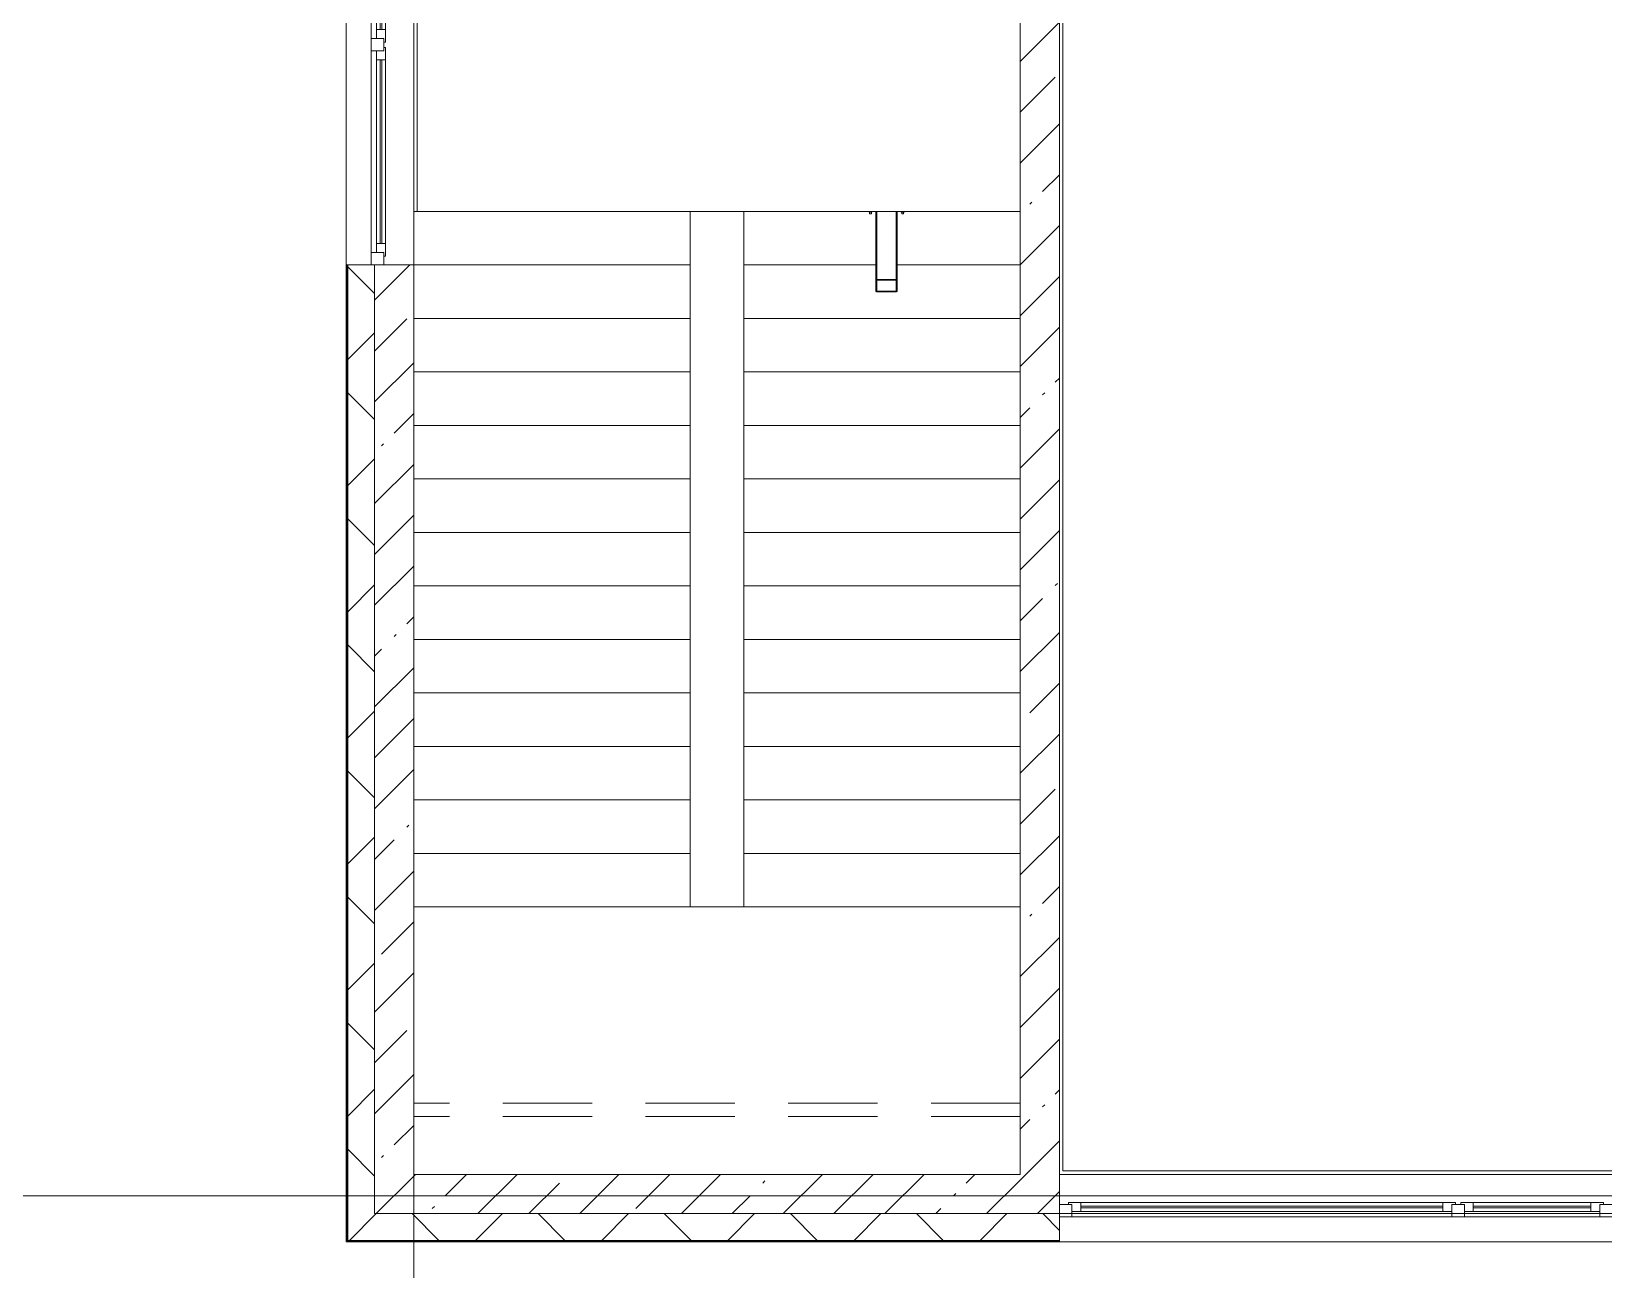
# Model space of a CAD drawing. Header units: millimetres. Extents: x 81303 to 275082, y -8553 to 29000.
# Drawn here: x 146039 to 154853, y -414 to 6530 of the extents above; entities that cross this region are included whole.
import ezdxf

# ---------------------------------------------------------------- set-up
doc = ezdxf.new("R2010")
doc.units = ezdxf.units.MM
doc.linetypes.add('200_ШТРИХ__ш1_п0_6_', pattern=[800, 500, -300])
doc.linetypes.add('Осевая', pattern=[31.75, 6.35, -4.7625, 15.875, -4.7625])
for name, color, linetype, lineweight in [('A-DETL-MBND-1', 7, '200_ШТРИХ__ш1_п0_6_', 9), ('A-GLAZ-3', 7, 'Continuous', 5), ('A-WALL', 7, 'Continuous', 9), ('A-WALL-3', 7, 'Continuous', 5), ('I-WALL-3', 7, 'Continuous', 5), ('S-STRS', 7, 'Continuous', 5), ('Оси', 7, 'Continuous', 9), ('Оси-2', 7, 'Осевая', 9)]:
    doc.layers.add(name, color=color, linetype=linetype, lineweight=lineweight)
doc.layers.add('A-FLOR-2', color=7, linetype='Continuous', lineweight=5, true_color=0xaaaaaa)
pattern_1 = [(45, (148072.5, 0), (-353.5534, 353.5534), []), (135, (148072.5, 0), (-353.5534, -353.5534), [])]
pattern_2 = [(45, (148072.5, 0), (-285.123, 285.123), []), (45, (148357.62, 0), (-285.123, 285.123), [504.031, -100.806, 16.764, -84.042])]

# ---------------------------------------------------------------- blocks, each defined once
blk = doc.blocks.new('120_Окно_СКБ_2Ст - 120_Окно_СКБ_2Ст 3100х2500 _мал_ створка слева-2_-22446420-3_10_3_птичка')
at = {"layer": 'A-GLAZ-3'}
for p, q in [((-1550, -127), (-1550, -57)), ((-1550, -57), (-1480, -57)), ((1550, -57), (-1550, -57)), ((-1480, -57), (-1480, -127)), ((-720, -87), (-1480, -87)), ((-1480, -87), (-1480, -127)), ((-1430, -137), (-1430, -87)), ((-770, -137), (-770, -87)), ((-720, -127), (-720, -57)), ((-720, -57), (-650, -57)), ((-720, -127), (-720, -87)), ((-650, -57), (-650, -127)), ((1480, -87), (-650, -87)), ((-650, -87), (-650, -127)), ((-600, -137), (-600, -87)), ((1430, -137), (1430, -87)), ((1480, -127), (1480, -57)), ((1480, -57), (1550, -57)), ((1480, -127), (1480, -87)), ((1550, -57), (1550, -127)), ((-1480, -127), (-1550, -127)), ((-1550, -127), (-1500, -127)), ((-1480, -127), (-1500, -127)), ((-1500, -127), (-1500, -137)), ((-1500, -137), (-700, -137)), ((-700, -137), (-1500, -137)), ((-1430, -107), (-770, -107)), ((-770, -117), (-1430, -117)), ((-650, -127), (-720, -127)), ((-700, -127), (-720, -127)), ((-700, -127), (-670, -127)), ((-700, -137), (-700, -127)), ((-650, -127), (-670, -127)), ((-670, -127), (-670, -137)), ((-670, -137), (1500, -137)), ((1500, -137), (-670, -137)), ((-600, -107), (1430, -107)), ((1430, -117), (-600, -117)), ((1550, -127), (1480, -127)), ((1500, -127), (1480, -127)), ((1500, -127), (1550, -127)), ((1500, -137), (1500, -127))]:
    blk.add_line(p, q, dxfattribs=at)
blk = doc.blocks.new('120_Окно_СКБ_2Ст - 120_Окно_СКБ_2Ст 2100х2400 _мал створка справа_-22446225-3_10_3_птичка')
at = {"layer": 'A-GLAZ-3'}
for p, q in [((-1050, -127), (-1050, -57)), ((-1050, -57), (-980, -57)), ((1050, -57), (-1050, -57)), ((-980, -57), (-980, -127)), ((150, -87), (-980, -87)), ((-980, -87), (-980, -127)), ((-930, -137), (-930, -87)), ((100, -137), (100, -87)), ((150, -127), (150, -57)), ((150, -57), (220, -57)), ((150, -127), (150, -87)), ((220, -57), (220, -127)), ((980, -87), (220, -87)), ((220, -87), (220, -127)), ((270, -137), (270, -87)), ((930, -137), (930, -87)), ((980, -127), (980, -57)), ((980, -57), (1050, -57)), ((980, -127), (980, -87)), ((1050, -57), (1050, -127)), ((-980, -127), (-1050, -127)), ((-1050, -127), (-1000, -127)), ((-980, -127), (-1000, -127)), ((-1000, -127), (-1000, -137)), ((-1000, -137), (170, -137)), ((170, -137), (-1000, -137)), ((-930, -107), (100, -107)), ((100, -117), (-930, -117)), ((220, -127), (150, -127)), ((170, -127), (150, -127)), ((170, -127), (200, -127)), ((170, -137), (170, -127)), ((220, -127), (200, -127)), ((200, -127), (200, -137)), ((200, -137), (1000, -137)), ((1000, -137), (200, -137)), ((270, -107), (930, -107)), ((930, -117), (270, -117)), ((1050, -127), (980, -127)), ((1000, -127), (980, -127)), ((1000, -127), (1050, -127)), ((1000, -137), (1000, -127))]:
    blk.add_line(p, q, dxfattribs=at)
blk = doc.blocks.new('Анкер клиновой - Анкер клиновой МКТ В 10-10-16_85-V84-3_10_3_птичка')
at = {"layer": 'A-DETL-MBND-1'}
for p, q in [((74812, 5515.8), (74812, 5511.8)), ((74812, 5511.8), (74828, 5511.8)), ((74828, 5511.8), (74812, 5511.8)), ((74815, 5515.8), (74815, 5501.8)), ((74815, 5501.8), (74825, 5501.8)), ((74825, 5501.8), (74815, 5501.8)), ((74825, 5501.8), (74825, 5515.8)), ((74828, 5511.8), (74828, 5515.8))]:
    blk.add_line(p, q, dxfattribs=at)
blk = doc.blocks.new('ОМ_Труба_ГОСТ 8639-82 - ОМ_Труба_ГОСТ 8639-82-V108-3_10_3_птичка')
at = {"layer": 'A-DETL-MBND-1'}
for p, q in [((2700.7, 5520), (2700.7, 5132.9)), ((2706.7, 5069.6), (2706.7, 5520)), ((2814.7, 5069.6), (2814.7, 5520)), ((2820.7, 5132.9), (2820.7, 5520)), ((2700.7, 5074.8), (2700.7, 5132.9)), ((2706.7, 5132.9), (2706.7, 5074.8)), ((2709.7, 5138), (2811.7, 5138)), ((2811.7, 5134.6), (2709.7, 5134.6)), ((2814.7, 5074.8), (2814.7, 5132.9)), ((2820.7, 5132.9), (2820.7, 5074.8)), ((2709.7, 5073), (2811.7, 5073)), ((2811.7, 5069.6), (2709.7, 5069.6))]:
    blk.add_line(p, q, dxfattribs=at)
at = {"layer": 'A-DETL-MBND-1', "flags": 128}
for points in [[(2700.7, 5132.9), (2700.9, 5134), (2701.6, 5135.1), (2702.7, 5136.1), (2704.1, 5136.9), (2705.8, 5137.5), (2707.7, 5137.9), (2709.7, 5138)], [(2709.7, 5134.6), (2709, 5134.5), (2708.4, 5134.4), (2707.8, 5134.2), (2707.4, 5133.9), (2707, 5133.6), (2706.8, 5133.3), (2706.7, 5132.9)], [(2811.7, 5138), (2813.7, 5137.9), (2815.6, 5137.5), (2817.3, 5136.9), (2818.7, 5136.1), (2819.8, 5135.1), (2820.5, 5134), (2820.7, 5132.9)], [(2814.7, 5132.9), (2814.6, 5133.3), (2814.4, 5133.6), (2814.1, 5133.9), (2813.6, 5134.2), (2813, 5134.4), (2812.4, 5134.5), (2811.7, 5134.6)], [(2709.7, 5069.6), (2707.7, 5069.8), (2705.8, 5070.1), (2704.1, 5070.7), (2702.7, 5071.6), (2701.6, 5072.5), (2700.9, 5073.6), (2700.7, 5074.8)], [(2706.7, 5074.8), (2706.8, 5074.4), (2707, 5074), (2707.4, 5073.7), (2707.8, 5073.4), (2708.4, 5073.2), (2709, 5073.1), (2709.7, 5073)], [(2820.7, 5074.8), (2820.5, 5073.6), (2819.8, 5072.5), (2818.7, 5071.6), (2817.3, 5070.7), (2815.6, 5070.1), (2813.7, 5069.8), (2811.7, 5069.6)], [(2811.7, 5073), (2812.4, 5073.1), (2813, 5073.2), (2813.6, 5073.4), (2814.1, 5073.7), (2814.4, 5074), (2814.6, 5074.4), (2814.7, 5074.8)]]:
    blk.add_lwpolyline(points, dxfattribs=at)
blk = doc.blocks.new('Зашивка приборов отопления37 - Зашивка приборов отопления-33325027-3_10_3_птичка')
at = {"layer": 'A-DETL-MBND-1'}
for p, q in [((121055, 18487.5), (124455, 18487.5)), ((121055, 18412.5), (124455, 18412.5))]:
    blk.add_line(p, q, dxfattribs=at)

msp = doc.modelspace()

# ---------------------------------------------------------------- hatches: boundary and pattern name
at = {"layer": 'A-WALL-3'}
h = msp.add_hatch(dxfattribs=at)
h.set_pattern_fill('FP_58', color=256, style=0, pattern_type=2)
h.set_pattern_definition(pattern_1)
h.paths.add_polyline_path([(147812.5, -100), (147962.5, -100), (147962.5, 5220), (147812.5, 5220), (147812.5, 1965.8)])
h.paths.add_polyline_path([(147812.5, 7320), (147962.5, 7320), (147962.5, 8520), (147812.5, 8520), (147812.5, 7750.3)])
h.paths.add_polyline_path([(147962.5, 10820), (147962.5, 12220), (147812.5, 12220), (147812.5, 10820)])
h.paths.add_polyline_path([(147962.5, 13120), (147962.5, 15073), (147812.5, 15073), (147812.5, 13120)])
h = msp.add_hatch(dxfattribs=at)
h.set_pattern_fill('FP_58', color=256, style=0, pattern_type=2)
h.set_pattern_definition(pattern_1)
h.paths.add_polyline_path([(203077, -250), (203582.5, -250), (203582.5, -100), (202832.5, -100), (202832.5, -250)])
h.paths.add_polyline_path([(204699.6, -250), (204699.6, -100), (204482.5, -100), (204482.5, -250)])
h.paths.add_polyline_path([(192382.5, -250), (192382.5, -100), (190732.5, -100), (190732.5, -250), (191890.5, -250)])
h.paths.add_polyline_path([(196232.5, -250), (196232.5, -100), (195482.5, -100), (195482.5, -250), (195982.5, -250)])
h.paths.add_polyline_path([(189212.5, -250), (189832.5, -250), (189832.5, -100), (189212.5, -100)])
h.paths.add_polyline_path([(200732.5, -250), (200732.5, -100), (199982.5, -100), (199982.5, -250), (200280.4, -250)])
h.paths.add_polyline_path([(198332.5, -250), (199082.5, -250), (199082.5, -100), (198332.5, -100)])
h.paths.add_polyline_path([(179771.9, -250), (180182.5, -250), (180182.5, -100), (178955.3, -100), (178955.3, -250)])
h.paths.add_polyline_path([(187112.5, -250), (187112.5, -100), (185495.5, -100), (185495.5, -250), (186297.3, -250)])
h.paths.add_polyline_path([(181082.5, -250), (181942.5, -250), (181942.5, -100), (181082.5, -100)])
h.paths.add_polyline_path([(184042.5, -250), (184595.5, -250), (184595.5, -100), (184042.5, -100)])
h.paths.add_polyline_path([(178055.3, -250), (178055.3, -100), (177282.2, -100), (177282.2, -250), (177907.5, -250)])
h.paths.add_polyline_path([(174178.7, -250), (174482.2, -250), (174482.2, -100), (172882.5, -100), (172882.5, -250), (173246.5, -250)])
h.paths.add_polyline_path([(170582.5, -250), (170782.5, -250), (170782.5, -100), (169682.5, -100), (169682.5, -250), (170449.8, -250)])
h.paths.add_polyline_path([(168782.5, -250), (168782.5, -100), (167432.5, -100), (167432.5, -250), (167653.2, -250)])
h.paths.add_polyline_path([(162932.5, -250), (163682.5, -250), (163682.5, -100), (162932.5, -100)])
h.paths.add_polyline_path([(165332.5, -250), (165332.5, -100), (164582.5, -100), (164582.5, -250), (164856.6, -250)])
h.paths.add_polyline_path([(160082.5, -250), (160832.5, -250), (160832.5, -100), (160082.5, -100)])
h.paths.add_polyline_path([(154902.5, -250), (156332.2, -250), (156332.2, -100), (154902.5, -100)])
h.paths.add_polyline_path([(151802.5, -250), (151802.5, -100), (147812.5, -100), (147812.5, -250), (150873.6, -250)])
h.paths.add_polyline_path([(159182.5, -250), (159182.5, -100), (158432.2, -100), (158432.2, -250)])
at = {"layer": 'I-WALL-3'}
h = msp.add_hatch(dxfattribs=at)
h.set_pattern_fill('FP_54', color=256, style=0, pattern_type=2)
h.set_pattern_definition(pattern_2)
h.paths.add_polyline_path([(147962.5, -100), (148182.5, -100), (148182.5, 5220), (147962.5, 5220), (147962.5, 1965.8)])
h.paths.add_polyline_path([(148182.5, 7320), (148182.5, 7900), (147962.5, 7900), (147962.5, 7320)])
h = msp.add_hatch(dxfattribs=at)
h.set_pattern_fill('FP_54', color=256, style=0, pattern_type=2)
h.set_pattern_definition(pattern_2)
h.paths.add_polyline_path([(151802.5, -100), (151802.5, 7900), (151582.5, 7900), (151582.5, -100)])
h = msp.add_hatch(dxfattribs=at)
h.set_pattern_fill('FP_54', color=256, style=0, pattern_type=2)
h.set_pattern_definition(pattern_2)
h.paths.add_polyline_path([(148182.5, -100), (151582.5, -100), (151582.5, 120), (148182.5, 120)])

# ---------------------------------------------------------------- linework, layer by layer
at = {"layer": 'A-FLOR-2'}
for p, q in [((151822.5, 7680), (151822.5, 140.5)), ((148202.5, 7659), (148202.5, 5520)), ((148182.5, 5520), (151582.5, 5520)), ((151822.5, 140.5), (155712.5, 140.5))]:
    msp.add_line(p, q, dxfattribs=at)
at = {"layer": 'A-WALL'}
for p, q in [((147809.5, 5220), (147809.5, -253)), ((147812.5, 5220), (147812.5, -250)), ((147962.5, -100), (147962.5, 5220)), ((147809.5, -253), (151802.5, -253)), ((147812.5, -250), (151802.5, -250))]:
    msp.add_line(p, q, dxfattribs=at)
at = {"layer": 'A-WALL-3'}
for p, q in [((147804.5, 14772.9), (147804.5, -258)), ((147962.5, 5220), (147804.5, 5220)), ((154902.5, -100), (147962.5, -100)), ((151802.5, -258), (151802.5, -100)), ((147804.5, -258), (160832.5, -258))]:
    msp.add_line(p, q, dxfattribs=at)
at = {"layer": 'I-WALL-3'}
for p, q in [((148182.5, 120), (148182.5, 7680)), ((151582.5, 7680), (151582.5, 120)), ((151802.5, -100), (151802.5, 7700)), ((148182.5, 5220), (147962.5, 5220)), ((151582.5, 120), (148182.5, 120)), ((151802.5, 120), (155732.5, 120))]:
    msp.add_line(p, q, dxfattribs=at)
at = {"layer": 'S-STRS'}
for p, q in [((148182.5, 5520), (149732.5, 5520)), ((149732.5, 5220), (149732.5, 5520)), ((150032.5, 5520), (150032.5, 5220)), ((148182.5, 5220), (149732.5, 5220)), ((148182.5, 5220), (149732.5, 5220)), ((149732.5, 4920), (149732.5, 5220)), ((150032.5, 5220), (150032.5, 4920)), ((150776.8, 5220), (150032.5, 5220)), ((150776.8, 5220), (150032.5, 5220)), ((151582.5, 5220), (150889.6, 5220)), ((151582.5, 5220), (150889.6, 5220)), ((148182.5, 4920), (149732.5, 4920)), ((148182.5, 4920), (149732.5, 4920)), ((149732.5, 4620), (149732.5, 4920)), ((150032.5, 4920), (150032.5, 4620)), ((151582.5, 4920), (150032.5, 4920)), ((151582.5, 4920), (150032.5, 4920)), ((148182.5, 4620), (149732.5, 4620)), ((148182.5, 4620), (149732.5, 4620)), ((149732.5, 4320), (149732.5, 4620)), ((150032.5, 4620), (150032.5, 4320)), ((151582.5, 4620), (150032.5, 4620)), ((151582.5, 4620), (150032.5, 4620)), ((148182.5, 4320), (149732.5, 4320)), ((148182.5, 4320), (149732.5, 4320)), ((149732.5, 4020), (149732.5, 4320)), ((150032.5, 4320), (150032.5, 4020)), ((151582.5, 4320), (150032.5, 4320)), ((151582.5, 4320), (150032.5, 4320)), ((148182.5, 4020), (149732.5, 4020)), ((148182.5, 4020), (149732.5, 4020)), ((149732.5, 3720), (149732.5, 4020)), ((150032.5, 4020), (150032.5, 3720)), ((151582.5, 4020), (150032.5, 4020)), ((151582.5, 4020), (150032.5, 4020)), ((148182.5, 3720), (149732.5, 3720)), ((148182.5, 3720), (149732.5, 3720)), ((149732.5, 3420), (149732.5, 3720)), ((150032.5, 3720), (150032.5, 3420)), ((151582.5, 3720), (150032.5, 3720)), ((151582.5, 3720), (150032.5, 3720)), ((148182.5, 3420), (149732.5, 3420)), ((148182.5, 3420), (149732.5, 3420)), ((149732.5, 3120), (149732.5, 3420)), ((150032.5, 3420), (150032.5, 3120)), ((151582.5, 3420), (150032.5, 3420)), ((151582.5, 3420), (150032.5, 3420)), ((148182.5, 3120), (149732.5, 3120)), ((148182.5, 3120), (149732.5, 3120)), ((149732.5, 2820), (149732.5, 3120)), ((150032.5, 3120), (150032.5, 2820)), ((151582.5, 3120), (150032.5, 3120)), ((151582.5, 3120), (150032.5, 3120)), ((148182.5, 2820), (149732.5, 2820)), ((148182.5, 2820), (149732.5, 2820)), ((149732.5, 2520), (149732.5, 2820)), ((150032.5, 2820), (150032.5, 2520)), ((151582.5, 2820), (150032.5, 2820)), ((151582.5, 2820), (150032.5, 2820)), ((148182.5, 2520), (149732.5, 2520)), ((148182.5, 2520), (149732.5, 2520)), ((149732.5, 2220), (149732.5, 2520)), ((150032.5, 2520), (150032.5, 2220)), ((151582.5, 2520), (150032.5, 2520)), ((151582.5, 2520), (150032.5, 2520)), ((148182.5, 2220), (149732.5, 2220)), ((148182.5, 2220), (149732.5, 2220)), ((149732.5, 1920), (149732.5, 2220)), ((150032.5, 2220), (150032.5, 1920)), ((151582.5, 2220), (150032.5, 2220)), ((151582.5, 2220), (150032.5, 2220)), ((148182.5, 1920), (149732.5, 1920)), ((148182.5, 1920), (149732.5, 1920)), ((149732.5, 1620), (149732.5, 1920)), ((150032.5, 1920), (150032.5, 1620)), ((151582.5, 1920), (150032.5, 1920)), ((151582.5, 1920), (150032.5, 1920)), ((148182.5, 1620), (149732.5, 1620)), ((148182.5, 1620), (149732.5, 1620)), ((150032.5, 1620), (149732.5, 1620)), ((151582.5, 1620), (150032.5, 1620)), ((151582.5, 1620), (150032.5, 1620))]:
    msp.add_line(p, q, dxfattribs=at)
at = {"layer": 'Оси'}
for p, q in [((148182.5, 5439), (148182.5, 15380)), ((148182.5, -4552.8), (148182.5, 5388.2)), ((143577, 0), (156077, 0))]:
    msp.add_line(p, q, dxfattribs=at)
at = {"layer": 'Оси-2'}
msp.add_line((148182.5, 5388.2), (148182.5, 5439), dxfattribs=at)

# ---------------------------------------------------------------- block references
at = {"layer": 'A-DETL-MBND-1'}
for name, p in [('Анкер клиновой - Анкер клиновой МКТ В 10-10-16_85-V84-3_10_3_птичка', (75923.2, 4.2)), ('ОМ_Труба_ГОСТ 8639-82 - ОМ_Труба_ГОСТ 8639-82-V108-3_10_3_птичка', (148072.5, 0)), ('Анкер клиновой - Анкер клиновой МКТ В 10-10-16_85-V84-3_10_3_птичка', (76103.2, 4.2))]:
    msp.add_blockref(name, p, dxfattribs=at)
at = {"layer": 'A-DETL-MBND-1', "rotation": 180}
msp.add_blockref('Зашивка приборов отопления37 - Зашивка приборов отопления-33325027-3_10_3_птичка', (272637.5, 18932.5), dxfattribs=at)
at = {"layer": 'A-GLAZ-3'}
for name, p, rotation in [('120_Окно_СКБ_2Ст - 120_Окно_СКБ_2Ст 2100х2400 _мал створка справа_-22446225-3_10_3_птичка', (147887.5, 6270), 89.99999999999991), ('120_Окно_СКБ_2Ст - 120_Окно_СКБ_2Ст 3100х2500 _мал_ створка слева-2_-22446420-3_10_3_птичка', (153352.5, -175), 180)]:
    msp.add_blockref(name, p, dxfattribs=dict(at, rotation=rotation))

doc.saveas('drawing.dxf')
